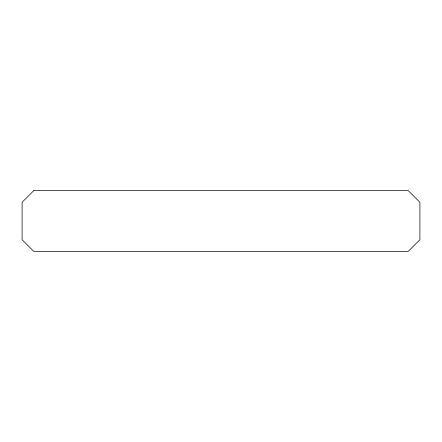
<?xml version="1.0" encoding="UTF-8"?>
<svg xmlns="http://www.w3.org/2000/svg" width="442" height="442" viewBox="0 0 442 442"><rect width="100%" height="100%" fill="white"/><g stroke="black" fill="none" stroke-linecap="round" stroke-linejoin="round"><path stroke-width="0.66" d="M33.824 190.579L22.1 202.281L22.1 239.719L33.824 251.421L408.176 251.421L419.9 239.719L419.9 202.281L408.176 190.579L33.824 190.579"/></g></svg>
